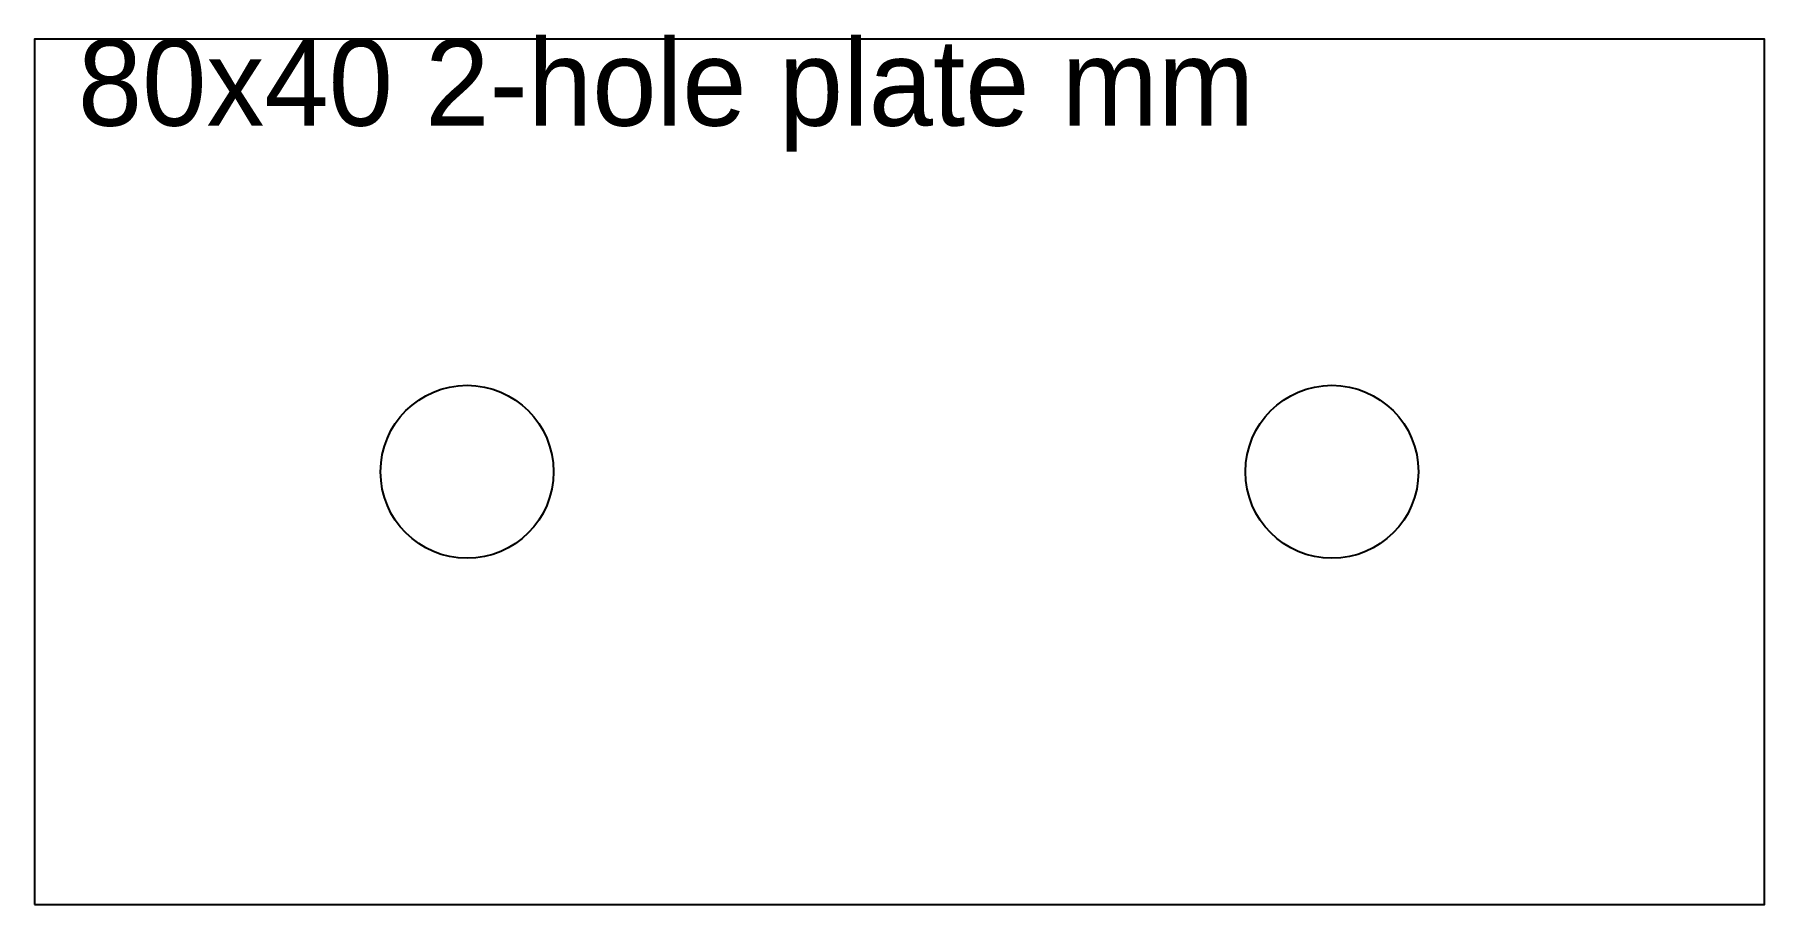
# Model space of a CAD drawing. Header units: millimetres. Extents: x 0 to 80, y 0 to 40.2.
import ezdxf

# ---------------------------------------------------------------- set-up
doc = ezdxf.new("R2010")
doc.units = ezdxf.units.MM
doc.layers.add('CUT', color=1, linetype='Continuous')
doc.layers.add('MARK', color=2, linetype='Continuous')

msp = doc.modelspace()

# ---------------------------------------------------------------- linework, layer by layer
at = {"layer": 'CUT'}
msp.add_lwpolyline([(0, 0), (80, 0), (80, 40), (0, 40)], close=True, dxfattribs=at)
for centre in [(20, 20), (60, 20)]:
    msp.add_circle(centre, 4, dxfattribs=at)

# ---------------------------------------------------------------- texts
at = {"layer": 'MARK'}
msp.add_text('80x40 2-hole plate mm', height=4, dxfattribs=at).set_placement((2, 36))

doc.saveas('drawing.dxf')
